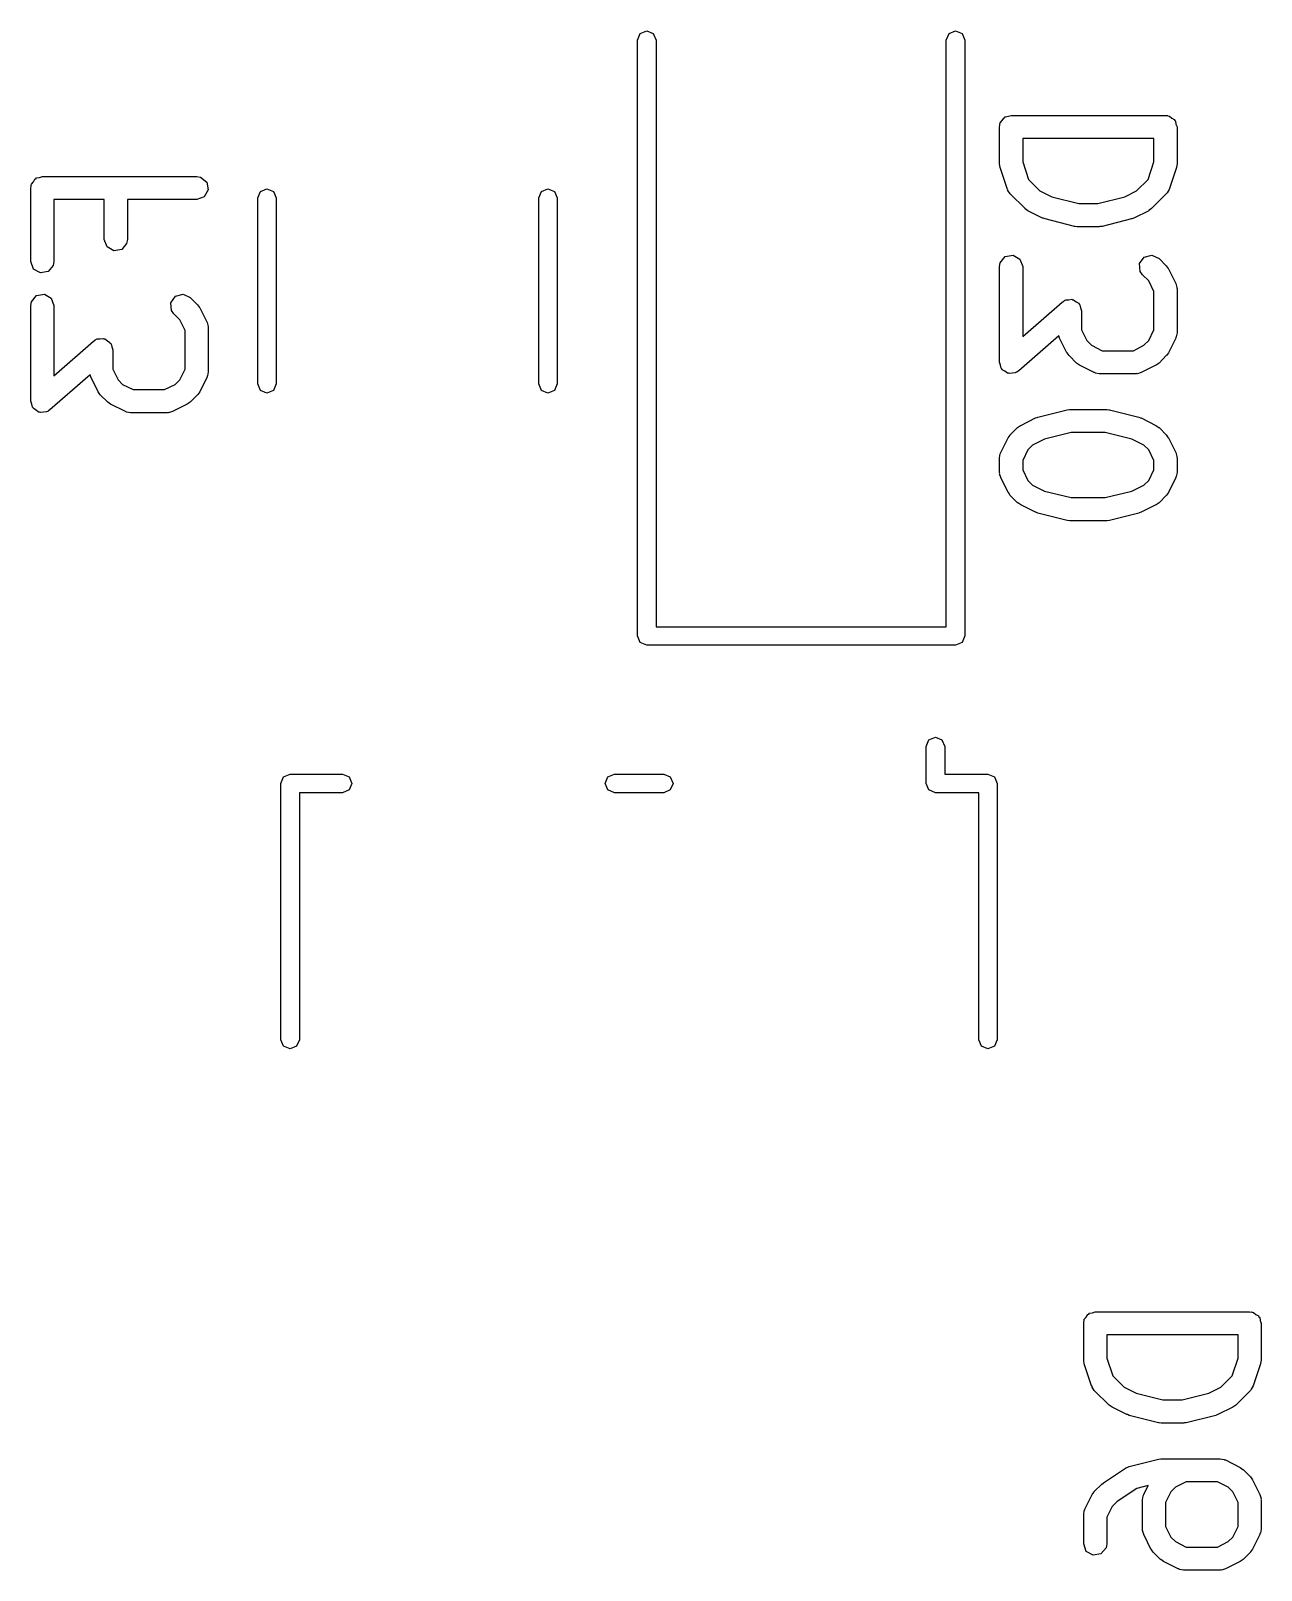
# Model space of a CAD drawing. Extents: x 101.2 to 197.2, y -144.3 to -85.8.
# Drawn here: x 108.31 to 116.28, y -137.91 to -127.94 of the extents above; entities that cross this region are included whole.
import ezdxf

# ---------------------------------------------------------------- set-up
doc = ezdxf.new("R2010")
doc.units = 0
doc.layers.add('BLACK', color=7, linetype='CONTINUOUS')

msp = doc.modelspace()

# ---------------------------------------------------------------- linework, layer by layer
at = {"layer": 'BLACK', "linetype": 'CONTINUOUS'}
for p, q in [((112.24, -128), (112.258, -127.958)), ((112.24, -131.86), (112.24, -128)), ((112.258, -127.958), (112.3, -127.94)), ((112.3, -127.94), (112.342, -127.958)), ((112.342, -127.958), (112.36, -128)), ((112.36, -128), (112.36, -131.8)), ((114.24, -128), (114.258, -127.958)), ((114.24, -131.8), (114.24, -128)), ((114.258, -127.958), (114.3, -127.94)), ((114.3, -127.94), (114.342, -127.958)), ((114.342, -127.958), (114.36, -128)), ((114.36, -128), (114.36, -131.86)), ((114.589, -128.537), (114.602, -128.522)), ((114.602, -128.522), (114.612, -128.505)), ((114.612, -128.505), (114.618, -128.503)), ((114.618, -128.503), (114.622, -128.498)), ((114.622, -128.498), (114.642, -128.494)), ((114.642, -128.494), (114.66, -128.488)), ((114.66, -128.488), (115.66, -128.488)), ((115.66, -128.488), (115.67, -128.489)), ((115.67, -128.489), (115.673, -128.489)), ((115.673, -128.489), (115.676, -128.491)), ((115.676, -128.491), (115.685, -128.492)), ((115.685, -128.492), (115.7, -128.505)), ((115.7, -128.505), (115.717, -128.515)), ((115.717, -128.515), (115.72, -128.521)), ((115.72, -128.521), (115.725, -128.525)), ((115.725, -128.525), (115.728, -128.544)), ((114.585, -128.563), (114.587, -128.553)), ((114.585, -128.801), (114.585, -128.563)), ((114.586, -128.55), (114.588, -128.547)), ((114.587, -128.553), (114.586, -128.55)), ((114.588, -128.547), (114.589, -128.537)), ((115.728, -128.544), (115.735, -128.563)), ((115.735, -128.563), (115.735, -128.801)), ((115.585, -128.638), (114.735, -128.638)), ((114.735, -128.638), (114.735, -128.789)), ((115.585, -128.789), (115.585, -128.638)), ((114.585, -128.802), (114.585, -128.801)), ((114.589, -128.825), (114.585, -128.802)), ((114.636, -128.967), (114.589, -128.825)), ((114.735, -128.789), (114.773, -128.903)), ((115.547, -128.903), (115.585, -128.789)), ((115.731, -128.825), (115.683, -128.967)), ((115.735, -128.801), (115.731, -128.823)), ((115.731, -128.823), (115.731, -128.825)), ((108.314, -128.933), (108.327, -128.918)), ((108.327, -128.918), (108.337, -128.901)), ((108.337, -128.901), (108.343, -128.899)), ((108.343, -128.899), (108.347, -128.893)), ((108.347, -128.893), (108.367, -128.89)), ((108.367, -128.89), (108.385, -128.883)), ((108.385, -128.883), (109.385, -128.883)), ((109.385, -128.883), (109.41, -128.888)), ((109.41, -128.888), (109.45, -128.921)), ((109.45, -128.921), (109.459, -128.971)), ((114.773, -128.903), (114.847, -128.977)), ((115.473, -128.977), (115.547, -128.903)), ((108.31, -128.958), (108.312, -128.949)), ((108.31, -129.435), (108.31, -128.958)), ((108.311, -128.945), (108.313, -128.942)), ((108.312, -128.949), (108.311, -128.945)), ((108.313, -128.942), (108.314, -128.933)), ((109.433, -129.016), (109.385, -129.033)), ((109.459, -128.971), (109.433, -129.016)), ((109.78, -129.023), (109.798, -128.981)), ((109.78, -130.227), (109.78, -129.023)), ((109.798, -128.981), (109.84, -128.963)), ((109.84, -128.963), (109.882, -128.981)), ((109.882, -128.981), (109.9, -129.023)), ((109.9, -129.023), (109.9, -130.227)), ((111.6, -129.023), (111.618, -128.981)), ((111.6, -130.227), (111.6, -129.023)), ((111.618, -128.981), (111.66, -128.963)), ((111.66, -128.963), (111.702, -128.981)), ((111.702, -128.981), (111.72, -129.023)), ((111.72, -129.023), (111.72, -130.227)), ((114.639, -128.971), (114.636, -128.967)), ((114.639, -128.975), (114.639, -128.971)), ((114.654, -128.997), (114.639, -128.975)), ((114.75, -129.092), (114.654, -128.997)), ((114.847, -128.977), (114.924, -129.016)), ((114.924, -129.016), (115.098, -129.059)), ((115.222, -129.059), (115.396, -129.016)), ((115.396, -129.016), (115.473, -128.977)), ((115.665, -128.997), (115.57, -129.092)), ((115.667, -128.993), (115.665, -128.997)), ((115.671, -128.99), (115.667, -128.993)), ((115.683, -128.967), (115.671, -128.99)), ((108.786, -129.033), (108.46, -129.033)), ((108.46, -129.033), (108.46, -129.435)), ((108.786, -129.292), (108.786, -129.033)), ((109.385, -129.033), (108.936, -129.033)), ((108.936, -129.033), (108.936, -129.292)), ((114.751, -129.093), (114.75, -129.092)), ((114.769, -129.106), (114.751, -129.093)), ((114.864, -129.154), (114.769, -129.106)), ((115.098, -129.059), (115.222, -129.059)), ((115.551, -129.106), (115.455, -129.154)), ((115.552, -129.105), (115.551, -129.106)), ((115.57, -129.092), (115.552, -129.105)), ((114.868, -129.154), (114.864, -129.154)), ((114.88, -129.159), (114.868, -129.154)), ((115.07, -129.207), (114.88, -129.159)), ((115.074, -129.207), (115.07, -129.207)), ((115.088, -129.209), (115.074, -129.207)), ((115.231, -129.209), (115.088, -129.209)), ((115.235, -129.208), (115.231, -129.209)), ((115.249, -129.207), (115.235, -129.208)), ((115.44, -129.159), (115.249, -129.207)), ((115.443, -129.157), (115.44, -129.159)), ((115.455, -129.154), (115.443, -129.157)), ((108.804, -129.34), (108.786, -129.292)), ((108.931, -129.317), (108.899, -129.357)), ((108.936, -129.292), (108.931, -129.317)), ((108.848, -129.366), (108.804, -129.34)), ((108.899, -129.357), (108.848, -129.366)), ((114.589, -129.442), (114.622, -129.403)), ((114.622, -129.403), (114.673, -129.394)), ((114.673, -129.394), (114.717, -129.419)), ((114.717, -129.419), (114.735, -129.467)), ((115.492, -129.448), (115.522, -129.406)), ((115.522, -129.406), (115.571, -129.393)), ((115.571, -129.393), (115.618, -129.414)), ((115.618, -129.414), (115.665, -129.462)), ((108.327, -129.483), (108.31, -129.435)), ((108.372, -129.508), (108.327, -129.483)), ((108.422, -129.499), (108.372, -129.508)), ((108.455, -129.46), (108.422, -129.499)), ((108.46, -129.435), (108.455, -129.46)), ((114.585, -129.467), (114.589, -129.442)), ((114.585, -130.087), (114.585, -129.467)), ((114.735, -129.467), (114.735, -129.921)), ((115.497, -129.499), (115.492, -129.448)), ((115.512, -129.521), (115.497, -129.499)), ((115.551, -129.56), (115.512, -129.521)), ((115.665, -129.462), (115.678, -129.48)), ((115.678, -129.48), (115.679, -129.482)), ((115.679, -129.482), (115.727, -129.577)), ((115.585, -129.628), (115.551, -129.56)), ((115.727, -129.577), (115.734, -129.602)), ((115.734, -129.602), (115.733, -129.606)), ((115.733, -129.606), (115.735, -129.61)), ((115.735, -129.61), (115.735, -129.896)), ((108.31, -129.72), (108.314, -129.695)), ((108.31, -130.339), (108.31, -129.72)), ((108.314, -129.695), (108.347, -129.655)), ((108.347, -129.655), (108.398, -129.646)), ((108.398, -129.646), (108.442, -129.672)), ((108.442, -129.672), (108.46, -129.72)), ((108.46, -129.72), (108.46, -130.174)), ((109.217, -129.701), (109.247, -129.659)), ((109.222, -129.752), (109.217, -129.701)), ((109.247, -129.659), (109.296, -129.646)), ((109.296, -129.646), (109.343, -129.667)), ((109.343, -129.667), (109.39, -129.715)), ((109.39, -129.715), (109.403, -129.733)), ((114.735, -129.921), (114.991, -129.697)), ((114.991, -129.697), (115.001, -129.691)), ((115.001, -129.691), (115.003, -129.688)), ((115.003, -129.688), (115.006, -129.688)), ((115.006, -129.688), (115.014, -129.683)), ((115.014, -129.683), (115.034, -129.683)), ((115.034, -129.683), (115.054, -129.679)), ((115.054, -129.679), (115.059, -129.682)), ((115.059, -129.682), (115.065, -129.682)), ((115.065, -129.682), (115.081, -129.695)), ((115.081, -129.695), (115.098, -129.705)), ((115.098, -129.705), (115.1, -129.711)), ((115.1, -129.711), (115.105, -129.714)), ((115.105, -129.714), (115.109, -129.734)), ((115.585, -129.878), (115.585, -129.628)), ((109.237, -129.773), (109.222, -129.752)), ((109.276, -129.812), (109.237, -129.773)), ((109.31, -129.881), (109.276, -129.812)), ((109.403, -129.733), (109.404, -129.734)), ((109.404, -129.734), (109.452, -129.83)), ((115.109, -129.734), (115.116, -129.753)), ((115.116, -129.753), (115.116, -129.878)), ((109.31, -130.131), (109.31, -129.881)), ((109.452, -129.83), (109.459, -129.855)), ((109.459, -129.855), (109.458, -129.859)), ((109.458, -129.859), (109.46, -129.863)), ((109.46, -129.863), (109.46, -130.149)), ((114.969, -129.915), (114.709, -130.143)), ((114.974, -129.93), (114.969, -129.915)), ((115.116, -129.878), (115.15, -129.947)), ((115.551, -129.947), (115.585, -129.878)), ((115.73, -129.922), (115.727, -129.925)), ((115.735, -129.896), (115.73, -129.922)), ((108.46, -130.174), (108.716, -129.95)), ((108.716, -129.95), (108.726, -129.944)), ((108.726, -129.944), (108.728, -129.941)), ((108.728, -129.941), (108.731, -129.94)), ((108.731, -129.94), (108.739, -129.936)), ((108.739, -129.936), (108.759, -129.936)), ((108.759, -129.936), (108.779, -129.932)), ((108.779, -129.932), (108.784, -129.935)), ((108.784, -129.935), (108.79, -129.935)), ((108.79, -129.935), (108.806, -129.948)), ((108.806, -129.948), (108.823, -129.958)), ((108.823, -129.958), (108.825, -129.963)), ((108.825, -129.963), (108.83, -129.967)), ((108.83, -129.967), (108.834, -129.987)), ((108.834, -129.987), (108.841, -130.006)), ((108.841, -130.006), (108.841, -130.131)), ((115.021, -130.025), (114.974, -129.93)), ((115.15, -129.947), (115.18, -129.977)), ((115.18, -129.977), (115.249, -130.012)), ((115.249, -130.012), (115.452, -130.012)), ((115.452, -130.012), (115.52, -129.977)), ((115.52, -129.977), (115.551, -129.947)), ((115.727, -129.93), (115.679, -130.025)), ((115.727, -129.925), (115.727, -129.93)), ((114.592, -130.106), (114.585, -130.087)), ((114.596, -130.125), (114.592, -130.106)), ((115.022, -130.026), (115.021, -130.025)), ((115.035, -130.044), (115.022, -130.026)), ((115.083, -130.092), (115.035, -130.044)), ((115.084, -130.093), (115.083, -130.092)), ((115.102, -130.106), (115.084, -130.093)), ((115.198, -130.154), (115.102, -130.106)), ((115.598, -130.106), (115.503, -130.154)), ((115.599, -130.105), (115.598, -130.106)), ((115.618, -130.092), (115.599, -130.105)), ((115.665, -130.044), (115.618, -130.092)), ((115.666, -130.043), (115.665, -130.044)), ((115.679, -130.025), (115.666, -130.043)), ((108.694, -130.168), (108.434, -130.396)), ((108.699, -130.182), (108.694, -130.168)), ((108.746, -130.278), (108.699, -130.182)), ((108.841, -130.131), (108.875, -130.2)), ((108.875, -130.2), (108.905, -130.23)), ((109.245, -130.23), (109.276, -130.2)), ((109.276, -130.2), (109.31, -130.131)), ((109.452, -130.182), (109.404, -130.278)), ((109.455, -130.174), (109.452, -130.178)), ((109.452, -130.178), (109.452, -130.182)), ((109.46, -130.149), (109.455, -130.174)), ((114.6, -130.129), (114.596, -130.125)), ((114.602, -130.135), (114.6, -130.129)), ((114.62, -130.145), (114.602, -130.135)), ((114.636, -130.158), (114.62, -130.145)), ((114.642, -130.157), (114.636, -130.158)), ((114.647, -130.16), (114.642, -130.157)), ((114.667, -130.157), (114.647, -130.16)), ((114.687, -130.156), (114.667, -130.157)), ((114.694, -130.152), (114.687, -130.156)), ((114.697, -130.151), (114.694, -130.152)), ((114.7, -130.149), (114.697, -130.151)), ((114.709, -130.143), (114.7, -130.149)), ((115.202, -130.154), (115.198, -130.154)), ((115.206, -130.157), (115.202, -130.154)), ((115.231, -130.162), (115.206, -130.157)), ((115.469, -130.162), (115.231, -130.162)), ((115.474, -130.16), (115.469, -130.162)), ((115.478, -130.161), (115.474, -130.16)), ((115.503, -130.154), (115.478, -130.161)), ((108.747, -130.279), (108.746, -130.278)), ((108.76, -130.297), (108.747, -130.279)), ((108.808, -130.345), (108.76, -130.297)), ((108.905, -130.23), (108.974, -130.264)), ((108.974, -130.264), (109.177, -130.264)), ((109.177, -130.264), (109.245, -130.23)), ((109.39, -130.297), (109.343, -130.345)), ((109.391, -130.296), (109.39, -130.297)), ((109.404, -130.278), (109.391, -130.296)), ((109.798, -130.269), (109.78, -130.227)), ((109.84, -130.287), (109.798, -130.269)), ((109.882, -130.269), (109.84, -130.287)), ((109.9, -130.227), (109.882, -130.269)), ((111.618, -130.269), (111.6, -130.227)), ((111.66, -130.287), (111.618, -130.269)), ((111.702, -130.269), (111.66, -130.287)), ((111.72, -130.227), (111.702, -130.269)), ((108.317, -130.358), (108.31, -130.339)), ((108.321, -130.378), (108.317, -130.358)), ((108.325, -130.382), (108.321, -130.378)), ((108.327, -130.387), (108.325, -130.382)), ((108.345, -130.398), (108.327, -130.387)), ((108.361, -130.41), (108.345, -130.398)), ((108.367, -130.41), (108.361, -130.41)), ((108.372, -130.413), (108.367, -130.41)), ((108.392, -130.41), (108.372, -130.413)), ((108.412, -130.409), (108.392, -130.41)), ((108.419, -130.405), (108.412, -130.409)), ((108.422, -130.404), (108.419, -130.405)), ((108.425, -130.402), (108.422, -130.404)), ((108.434, -130.396), (108.425, -130.402)), ((108.809, -130.345), (108.808, -130.345)), ((108.827, -130.359), (108.809, -130.345)), ((108.923, -130.406), (108.827, -130.359)), ((108.927, -130.407), (108.923, -130.406)), ((108.931, -130.41), (108.927, -130.407)), ((108.956, -130.414), (108.931, -130.41)), ((109.194, -130.414), (108.956, -130.414)), ((109.199, -130.413), (109.194, -130.414)), ((109.203, -130.414), (109.199, -130.413)), ((109.228, -130.406), (109.203, -130.414)), ((109.323, -130.359), (109.228, -130.406)), ((109.324, -130.358), (109.323, -130.359)), ((109.343, -130.345), (109.324, -130.358)), ((114.832, -130.442), (115.023, -130.395)), ((115.023, -130.395), (115.038, -130.394)), ((115.038, -130.394), (115.041, -130.392)), ((115.041, -130.392), (115.279, -130.392)), ((115.279, -130.392), (115.294, -130.395)), ((115.294, -130.395), (115.297, -130.395)), ((115.297, -130.395), (115.488, -130.442)), ((114.654, -130.557), (114.702, -130.51)), ((114.702, -130.51), (114.72, -130.497)), ((114.72, -130.497), (114.722, -130.496)), ((114.722, -130.496), (114.817, -130.448)), ((114.817, -130.448), (114.829, -130.444)), ((114.829, -130.444), (114.832, -130.442)), ((115.488, -130.442), (115.499, -130.448)), ((115.499, -130.448), (115.503, -130.448)), ((115.503, -130.448), (115.598, -130.496)), ((115.598, -130.496), (115.616, -130.509)), ((115.616, -130.509), (115.618, -130.51)), ((115.618, -130.51), (115.665, -130.557)), ((114.593, -130.672), (114.64, -130.577)), ((114.64, -130.577), (114.654, -130.559)), ((114.654, -130.559), (114.654, -130.557)), ((114.876, -130.586), (114.799, -130.624)), ((115.05, -130.542), (114.876, -130.586)), ((115.27, -130.542), (115.05, -130.542)), ((115.443, -130.586), (115.27, -130.542)), ((115.52, -130.624), (115.443, -130.586)), ((115.665, -130.557), (115.678, -130.576)), ((115.678, -130.576), (115.679, -130.577)), ((115.679, -130.577), (115.727, -130.672)), ((114.585, -130.706), (114.589, -130.68)), ((114.585, -130.801), (114.585, -130.706)), ((114.589, -130.68), (114.592, -130.676)), ((114.592, -130.676), (114.593, -130.672)), ((114.769, -130.655), (114.735, -130.723)), ((114.799, -130.624), (114.769, -130.655)), ((115.551, -130.655), (115.52, -130.624)), ((115.585, -130.723), (115.551, -130.655)), ((115.727, -130.672), (115.734, -130.697)), ((115.734, -130.697), (115.733, -130.701)), ((115.733, -130.701), (115.735, -130.706)), ((115.735, -130.706), (115.735, -130.801)), ((114.586, -130.805), (114.585, -130.801)), ((114.585, -130.809), (114.586, -130.805)), ((114.593, -130.834), (114.585, -130.809)), ((114.735, -130.723), (114.735, -130.783)), ((114.735, -130.783), (114.769, -130.852)), ((115.551, -130.852), (115.585, -130.783)), ((115.585, -130.783), (115.585, -130.723)), ((115.735, -130.801), (115.73, -130.826)), ((114.64, -130.93), (114.593, -130.834)), ((114.769, -130.852), (114.799, -130.882)), ((114.799, -130.882), (114.876, -130.921)), ((115.443, -130.921), (115.52, -130.882)), ((115.52, -130.882), (115.551, -130.852)), ((115.727, -130.834), (115.679, -130.93)), ((115.73, -130.826), (115.727, -130.83)), ((115.727, -130.83), (115.727, -130.834)), ((114.642, -130.931), (114.64, -130.93)), ((114.654, -130.949), (114.642, -130.931)), ((114.702, -130.997), (114.654, -130.949)), ((114.704, -130.997), (114.702, -130.997)), ((114.722, -131.011), (114.704, -130.997)), ((114.817, -131.058), (114.722, -131.011)), ((114.876, -130.921), (115.05, -130.964)), ((115.05, -130.964), (115.27, -130.964)), ((115.27, -130.964), (115.443, -130.921)), ((115.598, -131.011), (115.503, -131.058)), ((115.599, -131.01), (115.598, -131.011)), ((115.618, -130.997), (115.599, -131.01)), ((115.665, -130.949), (115.618, -130.997)), ((115.666, -130.948), (115.665, -130.949)), ((115.679, -130.93), (115.666, -130.948)), ((114.82, -131.059), (114.817, -131.058)), ((114.832, -131.064), (114.82, -131.059)), ((115.023, -131.112), (114.832, -131.064)), ((115.026, -131.111), (115.023, -131.112)), ((115.041, -131.114), (115.026, -131.111)), ((115.279, -131.114), (115.041, -131.114)), ((115.282, -131.113), (115.279, -131.114)), ((115.297, -131.112), (115.282, -131.113)), ((115.488, -131.064), (115.297, -131.112)), ((115.49, -131.062), (115.488, -131.064)), ((115.503, -131.058), (115.49, -131.062)), ((112.36, -131.8), (114.24, -131.8)), ((112.258, -131.902), (112.24, -131.86)), ((112.3, -131.92), (112.258, -131.902)), ((114.342, -131.902), (114.3, -131.92)), ((114.36, -131.86), (114.342, -131.902)), ((114.3, -131.92), (112.3, -131.92)), ((114.11, -132.575), (114.128, -132.533)), ((114.11, -132.815), (114.11, -132.575)), ((114.128, -132.533), (114.17, -132.515)), ((114.17, -132.515), (114.212, -132.533)), ((114.212, -132.533), (114.23, -132.575)), ((114.23, -132.575), (114.23, -132.755)), ((109.93, -132.815), (109.948, -132.773)), ((109.948, -132.773), (109.99, -132.755)), ((109.99, -132.755), (110.33, -132.755)), ((110.33, -132.755), (110.372, -132.773)), ((110.372, -132.773), (110.39, -132.815)), ((112.03, -132.815), (112.048, -132.773)), ((112.048, -132.773), (112.09, -132.755)), ((112.09, -132.755), (112.41, -132.755)), ((112.41, -132.755), (112.452, -132.773)), ((112.452, -132.773), (112.47, -132.815)), ((114.23, -132.755), (114.51, -132.755)), ((114.51, -132.755), (114.552, -132.773)), ((114.552, -132.773), (114.57, -132.815)), ((109.93, -134.475), (109.93, -132.815)), ((110.33, -132.875), (110.05, -132.875)), ((110.05, -132.875), (110.05, -134.475)), ((110.372, -132.857), (110.33, -132.875)), ((110.39, -132.815), (110.372, -132.857)), ((112.048, -132.857), (112.03, -132.815)), ((112.09, -132.875), (112.048, -132.857)), ((112.41, -132.875), (112.09, -132.875)), ((112.452, -132.857), (112.41, -132.875)), ((112.47, -132.815), (112.452, -132.857)), ((114.128, -132.857), (114.11, -132.815)), ((114.17, -132.875), (114.128, -132.857)), ((114.45, -132.875), (114.17, -132.875)), ((114.45, -134.475), (114.45, -132.875)), ((114.57, -132.815), (114.57, -134.475)), ((109.948, -134.517), (109.93, -134.475)), ((110.05, -134.475), (110.032, -134.517)), ((114.468, -134.517), (114.45, -134.475)), ((114.57, -134.475), (114.552, -134.517)), ((109.99, -134.535), (109.948, -134.517)), ((110.032, -134.517), (109.99, -134.535)), ((114.51, -134.535), (114.468, -134.517)), ((114.552, -134.517), (114.51, -134.535)), ((115.13, -136.312), (115.132, -136.302)), ((115.131, -136.299), (115.133, -136.296)), ((115.132, -136.302), (115.131, -136.299)), ((115.133, -136.296), (115.134, -136.286)), ((115.134, -136.286), (115.147, -136.271)), ((115.147, -136.271), (115.157, -136.254)), ((115.157, -136.254), (115.163, -136.252)), ((115.163, -136.252), (115.167, -136.247)), ((115.167, -136.247), (115.187, -136.244)), ((115.187, -136.244), (115.205, -136.237)), ((115.205, -136.237), (116.205, -136.237)), ((116.205, -136.237), (116.215, -136.239)), ((116.215, -136.239), (116.218, -136.238)), ((116.218, -136.238), (116.221, -136.24)), ((116.221, -136.24), (116.23, -136.241)), ((116.23, -136.241), (116.245, -136.254)), ((116.245, -136.254), (116.262, -136.264)), ((116.262, -136.264), (116.265, -136.27)), ((116.265, -136.27), (116.27, -136.274)), ((116.27, -136.274), (116.273, -136.294)), ((116.273, -136.294), (116.28, -136.312)), ((115.13, -136.55), (115.13, -136.312)), ((116.13, -136.387), (115.28, -136.387)), ((115.28, -136.387), (115.28, -136.538)), ((116.13, -136.538), (116.13, -136.387)), ((116.28, -136.312), (116.28, -136.55)), ((115.13, -136.552), (115.13, -136.55)), ((115.134, -136.574), (115.13, -136.552)), ((115.181, -136.717), (115.134, -136.574)), ((115.28, -136.538), (115.318, -136.652)), ((116.092, -136.652), (116.13, -136.538)), ((116.276, -136.574), (116.228, -136.717)), ((116.28, -136.55), (116.276, -136.572)), ((116.276, -136.572), (116.276, -136.574)), ((115.318, -136.652), (115.392, -136.726)), ((116.018, -136.726), (116.092, -136.652)), ((115.184, -136.72), (115.181, -136.717)), ((115.184, -136.725), (115.184, -136.72)), ((115.199, -136.746), (115.184, -136.725)), ((115.295, -136.841), (115.199, -136.746)), ((115.392, -136.726), (115.469, -136.765)), ((115.469, -136.765), (115.643, -136.808)), ((115.767, -136.808), (115.941, -136.765)), ((115.941, -136.765), (116.018, -136.726)), ((116.21, -136.746), (116.115, -136.841)), ((116.212, -136.742), (116.21, -136.746)), ((116.216, -136.739), (116.212, -136.742)), ((116.228, -136.717), (116.216, -136.739)), ((115.296, -136.842), (115.295, -136.841)), ((115.314, -136.855), (115.296, -136.842)), ((115.409, -136.903), (115.314, -136.855)), ((115.643, -136.808), (115.767, -136.808)), ((116.096, -136.855), (116, -136.903)), ((116.097, -136.854), (116.096, -136.855)), ((116.115, -136.841), (116.097, -136.854)), ((115.413, -136.903), (115.409, -136.903)), ((115.425, -136.908), (115.413, -136.903)), ((115.615, -136.956), (115.425, -136.908)), ((115.619, -136.956), (115.615, -136.956)), ((115.633, -136.958), (115.619, -136.956)), ((115.776, -136.958), (115.633, -136.958)), ((115.78, -136.957), (115.776, -136.958)), ((115.794, -136.956), (115.78, -136.957)), ((115.985, -136.908), (115.794, -136.956)), ((115.988, -136.906), (115.985, -136.908)), ((116, -136.903), (115.988, -136.906)), ((115.425, -137.239), (115.615, -137.192)), ((115.615, -137.192), (115.63, -137.19)), ((115.63, -137.19), (115.633, -137.189)), ((115.633, -137.189), (116.014, -137.189)), ((116.014, -137.189), (116.04, -137.194)), ((116.04, -137.194), (116.043, -137.197)), ((116.043, -137.197), (116.048, -137.197)), ((116.048, -137.197), (116.143, -137.245)), ((115.258, -137.345), (115.401, -137.25)), ((115.401, -137.25), (115.424, -137.239)), ((115.424, -137.239), (115.425, -137.239)), ((116.143, -137.245), (116.161, -137.258)), ((116.161, -137.258), (116.163, -137.259)), ((116.163, -137.259), (116.21, -137.306)), ((115.199, -137.402), (115.247, -137.354)), ((115.247, -137.354), (115.256, -137.348)), ((115.256, -137.348), (115.258, -137.345)), ((115.474, -137.382), (115.348, -137.465)), ((115.548, -137.363), (115.474, -137.382)), ((115.519, -137.421), (115.548, -137.363)), ((115.725, -137.374), (115.695, -137.404)), ((115.794, -137.339), (115.725, -137.374)), ((115.997, -137.339), (115.794, -137.339)), ((116.065, -137.374), (115.997, -137.339)), ((116.096, -137.404), (116.065, -137.374)), ((116.21, -137.306), (116.223, -137.325)), ((116.223, -137.325), (116.224, -137.326)), ((116.224, -137.326), (116.272, -137.421)), ((115.138, -137.516), (115.185, -137.421)), ((115.185, -137.421), (115.199, -137.403)), ((115.199, -137.403), (115.199, -137.402)), ((115.314, -137.499), (115.28, -137.568)), ((115.348, -137.465), (115.314, -137.499)), ((115.511, -137.455), (115.515, -137.429)), ((115.511, -137.645), (115.511, -137.455)), ((115.515, -137.429), (115.518, -137.426)), ((115.518, -137.426), (115.519, -137.421)), ((115.695, -137.404), (115.661, -137.472)), ((115.661, -137.472), (115.661, -137.628)), ((116.13, -137.472), (116.096, -137.404)), ((116.13, -137.628), (116.13, -137.472)), ((116.272, -137.421), (116.279, -137.446)), ((116.279, -137.446), (116.278, -137.451)), ((116.278, -137.451), (116.28, -137.455)), ((116.28, -137.455), (116.28, -137.645)), ((115.13, -137.55), (115.134, -137.524)), ((115.13, -137.74), (115.13, -137.55)), ((115.134, -137.524), (115.137, -137.521)), ((115.137, -137.521), (115.138, -137.516)), ((115.28, -137.568), (115.28, -137.74)), ((115.512, -137.649), (115.511, -137.645)), ((115.511, -137.654), (115.512, -137.649)), ((115.519, -137.679), (115.511, -137.654)), ((115.566, -137.774), (115.519, -137.679)), ((115.661, -137.628), (115.695, -137.696)), ((115.695, -137.696), (115.725, -137.726)), ((116.065, -137.726), (116.096, -137.696)), ((116.096, -137.696), (116.13, -137.628)), ((116.272, -137.679), (116.224, -137.774)), ((116.275, -137.671), (116.272, -137.674)), ((116.272, -137.674), (116.272, -137.679)), ((116.28, -137.645), (116.275, -137.671)), ((115.147, -137.789), (115.13, -137.74)), ((115.192, -137.814), (115.147, -137.789)), ((115.275, -137.766), (115.242, -137.805)), ((115.28, -137.74), (115.275, -137.766)), ((115.567, -137.775), (115.566, -137.774)), ((115.58, -137.794), (115.567, -137.775)), ((115.628, -137.841), (115.58, -137.794)), ((115.725, -137.726), (115.794, -137.761)), ((115.794, -137.761), (115.997, -137.761)), ((115.997, -137.761), (116.065, -137.726)), ((116.21, -137.794), (116.163, -137.841)), ((116.211, -137.792), (116.21, -137.794)), ((116.224, -137.774), (116.211, -137.792)), ((115.242, -137.805), (115.192, -137.814)), ((115.629, -137.842), (115.628, -137.841)), ((115.647, -137.855), (115.629, -137.842)), ((115.743, -137.903), (115.647, -137.855)), ((116.143, -137.855), (116.048, -137.903)), ((116.144, -137.854), (116.143, -137.855)), ((116.163, -137.841), (116.144, -137.854)), ((115.747, -137.903), (115.743, -137.903)), ((115.751, -137.906), (115.747, -137.903)), ((115.776, -137.911), (115.751, -137.906)), ((116.014, -137.911), (115.776, -137.911)), ((116.019, -137.909), (116.014, -137.911)), ((116.023, -137.91), (116.019, -137.909)), ((116.048, -137.903), (116.023, -137.91))]:
    msp.add_line(p, q, dxfattribs=at)

doc.saveas('drawing.dxf')
